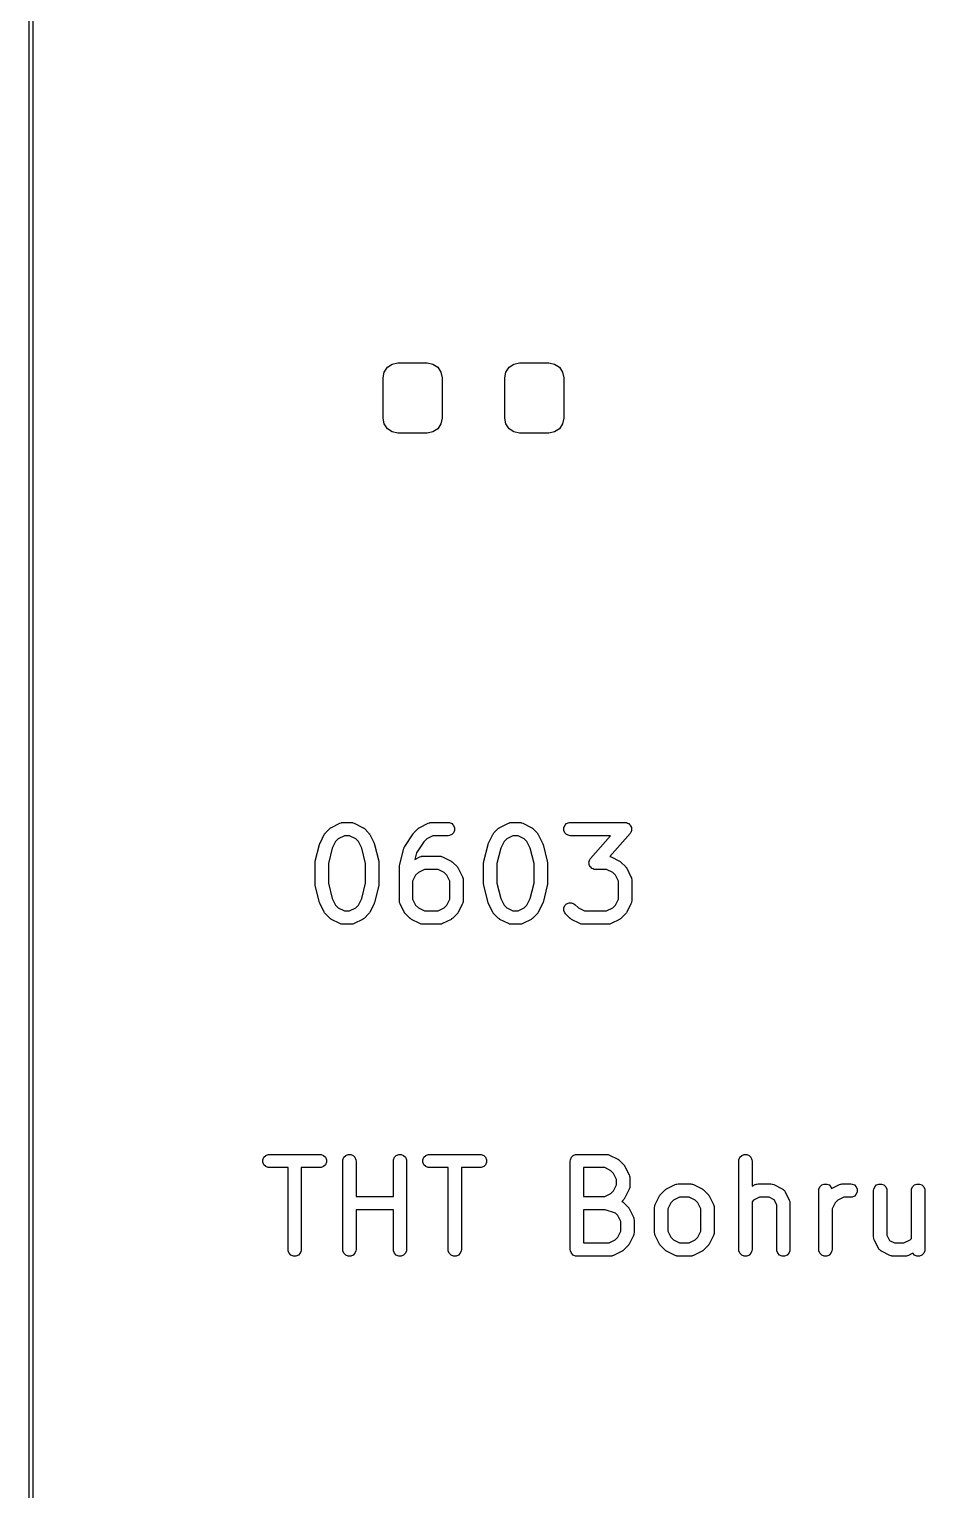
# Model space of a CAD drawing. Header units: millimetres. Extents: x 100 to 200, y -130 to -50.
# Drawn here: x 99.97 to 112.12, y -109.8 to -90 of the extents above; entities that cross this region are included whole.
import ezdxf

# ---------------------------------------------------------------- set-up
doc = ezdxf.new("R2010")
doc.units = ezdxf.units.MM
doc.layers.add('BLACK', color=250, linetype='CONTINUOUS')

msp = doc.modelspace()

# ---------------------------------------------------------------- linework, layer by layer
at = {"layer": 'BLACK', "linetype": 'CONTINUOUS'}
for p, q in [((99.975, -130), (99.975, -50)), ((100.025, -50.025), (100.025, -129.975)), ((104.775, -94.725), (104.790224, -94.648463)), ((104.790224, -94.648463), (104.833579, -94.583579)), ((104.833579, -94.583579), (104.898463, -94.540224)), ((104.898463, -94.540224), (104.975, -94.525)), ((104.975, -94.525), (105.375, -94.525)), ((105.375, -94.525), (105.451537, -94.540224)), ((105.451537, -94.540224), (105.516421, -94.583579)), ((105.516421, -94.583579), (105.559776, -94.648463)), ((105.559776, -94.648463), (105.575, -94.725)), ((106.425, -94.725), (106.440224, -94.648463)), ((106.440224, -94.648463), (106.483579, -94.583579)), ((106.483579, -94.583579), (106.548463, -94.540224)), ((106.548463, -94.540224), (106.625, -94.525)), ((106.625, -94.525), (107.025, -94.525)), ((107.025, -94.525), (107.101537, -94.540224)), ((107.101537, -94.540224), (107.166421, -94.583579)), ((107.166421, -94.583579), (107.209776, -94.648463)), ((107.209776, -94.648463), (107.225, -94.725)), ((104.775, -95.275), (104.775, -94.725)), ((105.575, -94.725), (105.575, -95.275)), ((106.425, -95.275), (106.425, -94.725)), ((107.225, -94.725), (107.225, -95.275)), ((104.790224, -95.351537), (104.775, -95.275)), ((104.833579, -95.416421), (104.790224, -95.351537)), ((104.898463, -95.459776), (104.833579, -95.416421)), ((105.516421, -95.416421), (105.451537, -95.459776)), ((105.559776, -95.351537), (105.516421, -95.416421)), ((105.575, -95.275), (105.559776, -95.351537)), ((106.440224, -95.351537), (106.425, -95.275)), ((106.483579, -95.416421), (106.440224, -95.351537)), ((106.548463, -95.459776), (106.483579, -95.416421)), ((107.166421, -95.416421), (107.101537, -95.459776)), ((107.209776, -95.351537), (107.166421, -95.416421)), ((107.225, -95.275), (107.209776, -95.351537)), ((104.975, -95.475), (104.898463, -95.459776)), ((105.375, -95.475), (104.975, -95.475)), ((105.451537, -95.459776), (105.375, -95.475)), ((106.625, -95.475), (106.548463, -95.459776)), ((107.025, -95.475), (106.625, -95.475)), ((107.101537, -95.459776), (107.025, -95.475)), ((104.074036, -100.822427), (104.188322, -100.765284)), ((104.188322, -100.765284), (104.204799, -100.758978)), ((104.204799, -100.758978), (104.208024, -100.758748)), ((104.208024, -100.758748), (104.211013, -100.757511)), ((104.211013, -100.757511), (104.228571, -100.755782)), ((104.228571, -100.755782), (104.342857, -100.755782)), ((104.342857, -100.755782), (104.360415, -100.757511)), ((104.360415, -100.757511), (104.363403, -100.758748)), ((104.363403, -100.758748), (104.366629, -100.758978)), ((104.366629, -100.758978), (104.383106, -100.765284)), ((104.383106, -100.765284), (104.497393, -100.822427)), ((105.274036, -100.822427), (105.388322, -100.765283)), ((105.388322, -100.765283), (105.4048, -100.758978)), ((105.4048, -100.758978), (105.408024, -100.758748)), ((105.408024, -100.758748), (105.411013, -100.757511)), ((105.411013, -100.757511), (105.428571, -100.755782)), ((105.428571, -100.755782), (105.657143, -100.755782)), ((105.657143, -100.755782), (105.674701, -100.757511)), ((105.674701, -100.757511), (105.707144, -100.77095)), ((105.707144, -100.77095), (105.731975, -100.795781)), ((105.731975, -100.795781), (105.745414, -100.828224)), ((106.35975, -100.822427), (106.474036, -100.765284)), ((106.474036, -100.765284), (106.490513, -100.758978)), ((106.490513, -100.758978), (106.493738, -100.758748)), ((106.493738, -100.758748), (106.496727, -100.757511)), ((106.496727, -100.757511), (106.514285, -100.755782)), ((106.514285, -100.755782), (106.628571, -100.755782)), ((106.628571, -100.755782), (106.646129, -100.757511)), ((106.646129, -100.757511), (106.649117, -100.758748)), ((106.649117, -100.758748), (106.652343, -100.758978)), ((106.652343, -100.758978), (106.66882, -100.765284)), ((106.66882, -100.765284), (106.783107, -100.822427)), ((107.226014, -100.828224), (107.239453, -100.795781)), ((107.239453, -100.795781), (107.264284, -100.77095)), ((107.264284, -100.77095), (107.296727, -100.757511)), ((107.296727, -100.757511), (107.314285, -100.755782)), ((107.314285, -100.755782), (108.057142, -100.755782)), ((108.057142, -100.755782), (108.066428, -100.756696)), ((108.066428, -100.756696), (108.06879, -100.756539)), ((108.06879, -100.756539), (108.070416, -100.757089)), ((108.070416, -100.757089), (108.0747, -100.757511)), ((108.0747, -100.757511), (108.088202, -100.763104)), ((108.088202, -100.763104), (108.102055, -100.767789)), ((108.102055, -100.767789), (108.104341, -100.769789)), ((108.104341, -100.769789), (108.107143, -100.77095)), ((108.107143, -100.77095), (108.117468, -100.781275)), ((108.117468, -100.781275), (108.128483, -100.790913)), ((108.128483, -100.790913), (108.12983, -100.793637)), ((108.12983, -100.793637), (108.131974, -100.795781)), ((108.131974, -100.795781), (108.137566, -100.809282)), ((103.919502, -101.034105), (103.976645, -100.919818)), ((103.976645, -100.919818), (103.981402, -100.912259)), ((103.981402, -100.912259), (103.982311, -100.910066)), ((103.982311, -100.910066), (103.984337, -100.907596)), ((103.984337, -100.907596), (103.986043, -100.904887)), ((103.986043, -100.904887), (103.98784, -100.903328)), ((103.98784, -100.903328), (103.993503, -100.896428)), ((103.993503, -100.896428), (104.050646, -100.839286)), ((104.050646, -100.839286), (104.057545, -100.833623)), ((104.057545, -100.833623), (104.059105, -100.831825)), ((104.059105, -100.831825), (104.061815, -100.830118)), ((104.061815, -100.830118), (104.064284, -100.828093)), ((104.064284, -100.828093), (104.066477, -100.827184)), ((104.066477, -100.827184), (104.074036, -100.822427)), ((104.167598, -100.976891), (104.131109, -101.01338)), ((104.249817, -100.935782), (104.167598, -100.976891)), ((104.321612, -100.935782), (104.249817, -100.935782)), ((104.40383, -100.976891), (104.321612, -100.935782)), ((104.440318, -101.013379), (104.40383, -100.976891)), ((104.497393, -100.822427), (104.504951, -100.827184)), ((104.504951, -100.827184), (104.507145, -100.828093)), ((104.507145, -100.828093), (104.509614, -100.830119)), ((104.509614, -100.830119), (104.512324, -100.831825)), ((104.512324, -100.831825), (104.513882, -100.833622)), ((104.513882, -100.833622), (104.520783, -100.839285)), ((104.520783, -100.839285), (104.577925, -100.896428)), ((104.577925, -100.896428), (104.583589, -100.90333)), ((104.583589, -100.90333), (104.585386, -100.904888)), ((104.585386, -100.904888), (104.58709, -100.907595)), ((104.58709, -100.907595), (104.589118, -100.910066)), ((104.589118, -100.910066), (104.590026, -100.91226)), ((104.590026, -100.91226), (104.594785, -100.919819)), ((104.594785, -100.919819), (104.651927, -101.034105)), ((105.067972, -101.081574), (105.182258, -100.910145)), ((105.182258, -100.910145), (105.182297, -100.910096)), ((105.182297, -100.910096), (105.18231, -100.910067)), ((105.18231, -100.910067), (105.18789, -100.903267)), ((105.18789, -100.903267), (105.193437, -100.896495)), ((105.193437, -100.896495), (105.193463, -100.896477)), ((105.193463, -100.896477), (105.193503, -100.896429)), ((105.193503, -100.896429), (105.250645, -100.839286)), ((105.250645, -100.839286), (105.257547, -100.833621)), ((105.257547, -100.833621), (105.259105, -100.831825)), ((105.259105, -100.831825), (105.261811, -100.830121)), ((105.261811, -100.830121), (105.264283, -100.828093)), ((105.264283, -100.828093), (105.266479, -100.827183)), ((105.266479, -100.827183), (105.274036, -100.822427)), ((105.367598, -100.97689), (105.327086, -101.017403)), ((105.449817, -100.935782), (105.367598, -100.97689)), ((105.657143, -100.935782), (105.449817, -100.935782)), ((105.674701, -100.934053), (105.657143, -100.935782)), ((105.707144, -100.920614), (105.674701, -100.934053)), ((105.731975, -100.895783), (105.707144, -100.920614)), ((105.745414, -100.86334), (105.731975, -100.895783)), ((105.745414, -100.828224), (105.745414, -100.86334)), ((106.205216, -101.034105), (106.262359, -100.919818)), ((106.262359, -100.919818), (106.267116, -100.912259)), ((106.267116, -100.912259), (106.268025, -100.910066)), ((106.268025, -100.910066), (106.270051, -100.907596)), ((106.270051, -100.907596), (106.271757, -100.904887)), ((106.271757, -100.904887), (106.273554, -100.903328)), ((106.273554, -100.903328), (106.279217, -100.896428)), ((106.279217, -100.896428), (106.33636, -100.839286)), ((106.33636, -100.839286), (106.343259, -100.833623)), ((106.343259, -100.833623), (106.344819, -100.831825)), ((106.344819, -100.831825), (106.347529, -100.830118)), ((106.347529, -100.830118), (106.349998, -100.828093)), ((106.349998, -100.828093), (106.352191, -100.827184)), ((106.352191, -100.827184), (106.35975, -100.822427)), ((106.453312, -100.976891), (106.416823, -101.01338)), ((106.535531, -100.935782), (106.453312, -100.976891)), ((106.607326, -100.935782), (106.535531, -100.935782)), ((106.689544, -100.976891), (106.607326, -100.935782)), ((106.726032, -101.013379), (106.689544, -100.976891)), ((106.783107, -100.822427), (106.790665, -100.827184)), ((106.790665, -100.827184), (106.792859, -100.828093)), ((106.792859, -100.828093), (106.795328, -100.830119)), ((106.795328, -100.830119), (106.798038, -100.831825)), ((106.798038, -100.831825), (106.799596, -100.833622)), ((106.799596, -100.833622), (106.806497, -100.839285)), ((106.806497, -100.839285), (106.863639, -100.896428)), ((106.863639, -100.896428), (106.869303, -100.90333)), ((106.869303, -100.90333), (106.8711, -100.904888)), ((106.8711, -100.904888), (106.872804, -100.907595)), ((106.872804, -100.907595), (106.874832, -100.910066)), ((106.874832, -100.910066), (106.87574, -100.91226)), ((106.87574, -100.91226), (106.880499, -100.919819)), ((106.880499, -100.919819), (106.937641, -101.034105)), ((107.226014, -100.86334), (107.226014, -100.828224)), ((107.239453, -100.895783), (107.226014, -100.86334)), ((107.264284, -100.920614), (107.239453, -100.895783)), ((107.296727, -100.934053), (107.264284, -100.920614)), ((107.314285, -100.935782), (107.296727, -100.934053)), ((107.858803, -100.935782), (107.314285, -100.935782)), ((107.58941, -101.24366), (107.858803, -100.935782)), ((108.124874, -100.905047), (107.852598, -101.216218)), ((108.130301, -100.897455), (108.124874, -100.905047)), ((108.131974, -100.895783), (108.130301, -100.897455)), ((108.13263, -100.894197), (108.131974, -100.895783)), ((108.135135, -100.890695), (108.13263, -100.894197)), ((108.139819, -100.876842), (108.135135, -100.890695)), ((108.137566, -100.809282), (108.144049, -100.822391)), ((108.145413, -100.86334), (108.139819, -100.876842)), ((108.144049, -100.822391), (108.14425, -100.825418)), ((108.14425, -100.825418), (108.145413, -100.828224)), ((108.145413, -100.828224), (108.145413, -100.84285)), ((108.145413, -100.84285), (108.146385, -100.85743)), ((108.146385, -100.85743), (108.145413, -100.860304)), ((108.145413, -100.860304), (108.145413, -100.86334)), ((103.855544, -101.281097), (103.912687, -101.052525)), ((103.912687, -101.052525), (103.91315, -101.051229)), ((103.91315, -101.051229), (103.913196, -101.050582)), ((103.913196, -101.050582), (103.915983, -101.043297)), ((103.915983, -101.043297), (103.918623, -101.035911)), ((103.918623, -101.035911), (103.919011, -101.035386)), ((103.919011, -101.035386), (103.919502, -101.034105)), ((104.084917, -101.105764), (104.032857, -101.314005)), ((104.131109, -101.01338), (104.084917, -101.105764)), ((104.48651, -101.105765), (104.440318, -101.013379)), ((104.538571, -101.314006), (104.48651, -101.105765)), ((104.651927, -101.034105), (104.652418, -101.035389)), ((104.652418, -101.035389), (104.652805, -101.035911)), ((104.652805, -101.035911), (104.655438, -101.043282)), ((104.655438, -101.043282), (104.658232, -101.050583)), ((104.658232, -101.050583), (104.658277, -101.051229)), ((104.658277, -101.051229), (104.658741, -101.052526)), ((104.658741, -101.052526), (104.715884, -101.281097)), ((104.998401, -101.33824), (105.055544, -101.109668)), ((105.055544, -101.109668), (105.059241, -101.09932)), ((105.059241, -101.09932), (105.059672, -101.097142)), ((105.059672, -101.097142), (105.060725, -101.095166)), ((105.060725, -101.095166), (105.06148, -101.093054)), ((105.06148, -101.093054), (105.062804, -101.091266)), ((105.062804, -101.091266), (105.067972, -101.081574)), ((105.226388, -101.168449), (105.204159, -101.257365)), ((105.327086, -101.017403), (105.226388, -101.168449)), ((106.141258, -101.281097), (106.198401, -101.052525)), ((106.198401, -101.052525), (106.198864, -101.051229)), ((106.198864, -101.051229), (106.19891, -101.050582)), ((106.19891, -101.050582), (106.201697, -101.043297)), ((106.201697, -101.043297), (106.204337, -101.035911)), ((106.204337, -101.035911), (106.204725, -101.035386)), ((106.204725, -101.035386), (106.205216, -101.034105)), ((106.370631, -101.105764), (106.318571, -101.314005)), ((106.416823, -101.01338), (106.370631, -101.105764)), ((106.772224, -101.105765), (106.726032, -101.013379)), ((106.824285, -101.314006), (106.772224, -101.105765)), ((106.937641, -101.034105), (106.938132, -101.035389)), ((106.938132, -101.035389), (106.938519, -101.035911)), ((106.938519, -101.035911), (106.941152, -101.043282)), ((106.941152, -101.043282), (106.943946, -101.050583)), ((106.943946, -101.050583), (106.943991, -101.051229)), ((106.943991, -101.051229), (106.944455, -101.052526)), ((106.944455, -101.052526), (107.001598, -101.281097)), ((103.852857, -101.302925), (103.853158, -101.299863)), ((103.852857, -101.58864), (103.852857, -101.302925)), ((103.852963, -101.29855), (103.853935, -101.291975)), ((103.853158, -101.299863), (103.852963, -101.29855)), ((103.853935, -101.291975), (103.854586, -101.285367)), ((103.854586, -101.285367), (103.855093, -101.284141)), ((103.855093, -101.284141), (103.855544, -101.281097)), ((104.032857, -101.314005), (104.032857, -101.577559)), ((104.538571, -101.577559), (104.538571, -101.314006)), ((104.715884, -101.281097), (104.716334, -101.284141)), ((104.716334, -101.284141), (104.716842, -101.285367)), ((104.716842, -101.285367), (104.717492, -101.291975)), ((104.717492, -101.291975), (104.718465, -101.29855)), ((104.718465, -101.29855), (104.718269, -101.299863)), ((104.718269, -101.299863), (104.718571, -101.302925)), ((104.718571, -101.302925), (104.718571, -101.58864)), ((104.995714, -101.360068), (104.996015, -101.357006)), ((104.995714, -101.817211), (104.995714, -101.360068)), ((104.99582, -101.355693), (104.996792, -101.349118)), ((104.996015, -101.357006), (104.99582, -101.355693)), ((104.996792, -101.349118), (104.997443, -101.34251)), ((104.997443, -101.34251), (104.99795, -101.341284)), ((104.99795, -101.341284), (104.998401, -101.33824)), ((105.204159, -101.257365), (105.274036, -101.222427)), ((105.335531, -101.392925), (105.253312, -101.434034)), ((105.274036, -101.222427), (105.290513, -101.216121)), ((105.290513, -101.216121), (105.293738, -101.215891)), ((105.293738, -101.215891), (105.296727, -101.214654)), ((105.296727, -101.214654), (105.314285, -101.212925)), ((105.314285, -101.212925), (105.542857, -101.212925)), ((105.521612, -101.392925), (105.335531, -101.392925)), ((105.603831, -101.434035), (105.521612, -101.392925)), ((105.542857, -101.212925), (105.560415, -101.214654)), ((105.560415, -101.214654), (105.563403, -101.215891)), ((105.563403, -101.215891), (105.566629, -101.216121)), ((105.566629, -101.216121), (105.583106, -101.222427)), ((105.583106, -101.222427), (105.697393, -101.27957)), ((105.697393, -101.27957), (105.704951, -101.284327)), ((105.704951, -101.284327), (105.707145, -101.285236)), ((105.707145, -101.285236), (105.709613, -101.287261)), ((105.709613, -101.287261), (105.712324, -101.288968)), ((105.712324, -101.288968), (105.713883, -101.290766)), ((105.713883, -101.290766), (105.720783, -101.296429)), ((105.720783, -101.296429), (105.777925, -101.353572)), ((105.777925, -101.353572), (105.783589, -101.360473)), ((105.783589, -101.360473), (105.785385, -101.362031)), ((105.785385, -101.362031), (105.787087, -101.364736)), ((105.787087, -101.364736), (105.789118, -101.36721)), ((105.789118, -101.36721), (105.790028, -101.369408)), ((105.790028, -101.369408), (105.794783, -101.376962)), ((105.794783, -101.376962), (105.851927, -101.491248)), ((106.138571, -101.302925), (106.138872, -101.299863)), ((106.138571, -101.58864), (106.138571, -101.302925)), ((106.138677, -101.29855), (106.139649, -101.291975)), ((106.138872, -101.299863), (106.138677, -101.29855)), ((106.139649, -101.291975), (106.1403, -101.285367)), ((106.1403, -101.285367), (106.140807, -101.284141)), ((106.140807, -101.284141), (106.141258, -101.281097)), ((106.318571, -101.314005), (106.318571, -101.577559)), ((106.824285, -101.577559), (106.824285, -101.314006)), ((107.001598, -101.281097), (107.002048, -101.284141)), ((107.002048, -101.284141), (107.002556, -101.285367)), ((107.002556, -101.285367), (107.003206, -101.291975)), ((107.003206, -101.291975), (107.004179, -101.29855)), ((107.004179, -101.29855), (107.003983, -101.299863)), ((107.003983, -101.299863), (107.004285, -101.302925)), ((107.004285, -101.302925), (107.004285, -101.58864)), ((107.567899, -101.291277), (107.568871, -101.288402)), ((107.568871, -101.305856), (107.567899, -101.291277)), ((107.568871, -101.285367), (107.574464, -101.271864)), ((107.568871, -101.288402), (107.568871, -101.285367)), ((107.568871, -101.320483), (107.568871, -101.305856)), ((107.570033, -101.323288), (107.568871, -101.320483)), ((107.570235, -101.326316), (107.570033, -101.323288)), ((107.576717, -101.339424), (107.570235, -101.326316)), ((107.574464, -101.271864), (107.579149, -101.258012)), ((107.58231, -101.352926), (107.576717, -101.339424)), ((107.579149, -101.258012), (107.581653, -101.254509)), ((107.581653, -101.254509), (107.58231, -101.252924)), ((107.58231, -101.252924), (107.583982, -101.251251)), ((107.584453, -101.355069), (107.58231, -101.352926)), ((107.583982, -101.251251), (107.58941, -101.24366)), ((107.585801, -101.357794), (107.584453, -101.355069)), ((107.596815, -101.367431), (107.585801, -101.357794)), ((107.607141, -101.377757), (107.596815, -101.367431)), ((107.609942, -101.378917), (107.607141, -101.377757)), ((107.612229, -101.380918), (107.609942, -101.378917)), ((107.626081, -101.385602), (107.612229, -101.380918)), ((107.639584, -101.391196), (107.626081, -101.385602)), ((107.643867, -101.391617), (107.639584, -101.391196)), ((107.645494, -101.392168), (107.643867, -101.391617)), ((107.647855, -101.39201), (107.645494, -101.392168)), ((107.657142, -101.392925), (107.647855, -101.39201)), ((107.807326, -101.392925), (107.657142, -101.392925)), ((107.889545, -101.434035), (107.807326, -101.392925)), ((107.852598, -101.216218), (107.86882, -101.222427)), ((107.86882, -101.222427), (107.983107, -101.27957)), ((107.983107, -101.27957), (107.990665, -101.284327)), ((107.990665, -101.284327), (107.992859, -101.285236)), ((107.992859, -101.285236), (107.995327, -101.287261)), ((107.995327, -101.287261), (107.998038, -101.288968)), ((107.998038, -101.288968), (107.999597, -101.290766)), ((107.999597, -101.290766), (108.006497, -101.296429)), ((108.006497, -101.296429), (108.063639, -101.353572)), ((108.063639, -101.353572), (108.069303, -101.360473)), ((108.069303, -101.360473), (108.071099, -101.362031)), ((108.071099, -101.362031), (108.072801, -101.364736)), ((108.072801, -101.364736), (108.074832, -101.36721)), ((108.074832, -101.36721), (108.075742, -101.369408)), ((108.075742, -101.369408), (108.080497, -101.376962)), ((108.080497, -101.376962), (108.137641, -101.491248)), ((103.853158, -101.591701), (103.852857, -101.58864)), ((103.852963, -101.593015), (103.853158, -101.591701)), ((104.032857, -101.577559), (104.084917, -101.7858)), ((104.48651, -101.785799), (104.538571, -101.577559)), ((104.718571, -101.58864), (104.718269, -101.591701)), ((104.718269, -101.591701), (104.718465, -101.593015)), ((105.216823, -101.470523), (105.175714, -101.552742)), ((105.175714, -101.552742), (105.175714, -101.795965)), ((105.253312, -101.434034), (105.216823, -101.470523)), ((105.640318, -101.470523), (105.603831, -101.434035)), ((105.681428, -101.552742), (105.640318, -101.470523)), ((105.681428, -101.795965), (105.681428, -101.552742)), ((105.851927, -101.491248), (105.858232, -101.507726)), ((105.858232, -101.507726), (105.858461, -101.51095)), ((105.858461, -101.51095), (105.859699, -101.513939)), ((105.859699, -101.513939), (105.861428, -101.531497)), ((105.861428, -101.531497), (105.861428, -101.817211)), ((106.138872, -101.591701), (106.138571, -101.58864)), ((106.138677, -101.593015), (106.138872, -101.591701)), ((106.318571, -101.577559), (106.370631, -101.7858)), ((106.772224, -101.785799), (106.824285, -101.577559)), ((107.004285, -101.58864), (107.003983, -101.591701)), ((107.003983, -101.591701), (107.004179, -101.593015)), ((107.926032, -101.470523), (107.889545, -101.434035)), ((107.967142, -101.552742), (107.926032, -101.470523)), ((107.967142, -101.795965), (107.967142, -101.552742)), ((108.137641, -101.491248), (108.143946, -101.507726)), ((108.143946, -101.507726), (108.144175, -101.51095)), ((108.144175, -101.51095), (108.145413, -101.513939)), ((108.145413, -101.513939), (108.147142, -101.531497)), ((108.147142, -101.531497), (108.147142, -101.817211)), ((103.853935, -101.599589), (103.852963, -101.593015)), ((103.854586, -101.606198), (103.853935, -101.599589)), ((103.855093, -101.607423), (103.854586, -101.606198)), ((103.855544, -101.610468), (103.855093, -101.607423)), ((103.912687, -101.83904), (103.855544, -101.610468)), ((104.084917, -101.7858), (104.131109, -101.878184)), ((104.440318, -101.878185), (104.48651, -101.785799)), ((104.715884, -101.610468), (104.658741, -101.839039)), ((104.716334, -101.607423), (104.715884, -101.610468)), ((104.716842, -101.606198), (104.716334, -101.607423)), ((104.717492, -101.599589), (104.716842, -101.606198)), ((104.718465, -101.593015), (104.717492, -101.599589)), ((106.139649, -101.599589), (106.138677, -101.593015)), ((106.1403, -101.606198), (106.139649, -101.599589)), ((106.140807, -101.607423), (106.1403, -101.606198)), ((106.141258, -101.610468), (106.140807, -101.607423)), ((106.198401, -101.83904), (106.141258, -101.610468)), ((106.370631, -101.7858), (106.416823, -101.878184)), ((106.726032, -101.878185), (106.772224, -101.785799)), ((107.001598, -101.610468), (106.944455, -101.839039)), ((107.002048, -101.607423), (107.001598, -101.610468)), ((107.002556, -101.606198), (107.002048, -101.607423)), ((107.003206, -101.599589), (107.002556, -101.606198)), ((107.004179, -101.593015), (107.003206, -101.599589)), ((103.91315, -101.840335), (103.912687, -101.83904)), ((103.913196, -101.840983), (103.91315, -101.840335)), ((103.915983, -101.848267), (103.913196, -101.840983)), ((103.918623, -101.855654), (103.915983, -101.848267)), ((103.919011, -101.856178), (103.918623, -101.855654)), ((103.919502, -101.85746), (103.919011, -101.856178)), ((103.976645, -101.971747), (103.919502, -101.85746)), ((103.981402, -101.979305), (103.976645, -101.971747)), ((103.982311, -101.981499), (103.981402, -101.979305)), ((103.984337, -101.983968), (103.982311, -101.981499)), ((103.986043, -101.986678), (103.984337, -101.983968)), ((103.98784, -101.988236), (103.986043, -101.986678)), ((103.993503, -101.995137), (103.98784, -101.988236)), ((104.131109, -101.878184), (104.167597, -101.914672)), ((104.167597, -101.914672), (104.249818, -101.955782)), ((104.249818, -101.955782), (104.32161, -101.955782)), ((104.32161, -101.955782), (104.40383, -101.914672)), ((104.40383, -101.914672), (104.440318, -101.878185)), ((104.583589, -101.988234), (104.577925, -101.995137)), ((104.585386, -101.986677), (104.583589, -101.988234)), ((104.58709, -101.983969), (104.585386, -101.986677)), ((104.589118, -101.981499), (104.58709, -101.983969)), ((104.590026, -101.979304), (104.589118, -101.981499)), ((104.594785, -101.971746), (104.590026, -101.979304)), ((104.651927, -101.85746), (104.594785, -101.971746)), ((104.652418, -101.856175), (104.651927, -101.85746)), ((104.652805, -101.855654), (104.652418, -101.856175)), ((104.655438, -101.848282), (104.652805, -101.855654)), ((104.658232, -101.840982), (104.655438, -101.848282)), ((104.658277, -101.840335), (104.658232, -101.840982)), ((104.658741, -101.839039), (104.658277, -101.840335)), ((104.997443, -101.834769), (104.995714, -101.817211)), ((104.99868, -101.837757), (104.997443, -101.834769)), ((104.99891, -101.840983), (104.99868, -101.837757)), ((105.005216, -101.85746), (104.99891, -101.840983)), ((105.062359, -101.971747), (105.005216, -101.85746)), ((105.067116, -101.979305), (105.062359, -101.971747)), ((105.068025, -101.981499), (105.067116, -101.979305)), ((105.070051, -101.983968), (105.068025, -101.981499)), ((105.071757, -101.986678), (105.070051, -101.983968)), ((105.073554, -101.988236), (105.071757, -101.986678)), ((105.079217, -101.995137), (105.073554, -101.988236)), ((105.175714, -101.795965), (105.216823, -101.878184)), ((105.216823, -101.878184), (105.253311, -101.914672)), ((105.253311, -101.914672), (105.335532, -101.955782)), ((105.335532, -101.955782), (105.52161, -101.955782)), ((105.52161, -101.955782), (105.603831, -101.914671)), ((105.603831, -101.914671), (105.640318, -101.878184)), ((105.640318, -101.878184), (105.681428, -101.795965)), ((105.783589, -101.988234), (105.777925, -101.995136)), ((105.785385, -101.986677), (105.783589, -101.988234)), ((105.787087, -101.983971), (105.785385, -101.986677)), ((105.789118, -101.981498), (105.787087, -101.983971)), ((105.790028, -101.979299), (105.789118, -101.981498)), ((105.794783, -101.971746), (105.790028, -101.979299)), ((105.851927, -101.85746), (105.794783, -101.971746)), ((105.858232, -101.840982), (105.851927, -101.85746)), ((105.858461, -101.837757), (105.858232, -101.840982)), ((105.859699, -101.834769), (105.858461, -101.837757)), ((105.861428, -101.817211), (105.859699, -101.834769)), ((106.198864, -101.840335), (106.198401, -101.83904)), ((106.19891, -101.840983), (106.198864, -101.840335)), ((106.201697, -101.848267), (106.19891, -101.840983)), ((106.204337, -101.855654), (106.201697, -101.848267)), ((106.204725, -101.856178), (106.204337, -101.855654)), ((106.205216, -101.85746), (106.204725, -101.856178)), ((106.262359, -101.971747), (106.205216, -101.85746)), ((106.267116, -101.979305), (106.262359, -101.971747)), ((106.268025, -101.981499), (106.267116, -101.979305)), ((106.270051, -101.983968), (106.268025, -101.981499)), ((106.271757, -101.986678), (106.270051, -101.983968)), ((106.273554, -101.988236), (106.271757, -101.986678)), ((106.279217, -101.995137), (106.273554, -101.988236)), ((106.416823, -101.878184), (106.453311, -101.914672)), ((106.453311, -101.914672), (106.535532, -101.955782)), ((106.535532, -101.955782), (106.607324, -101.955782)), ((106.607324, -101.955782), (106.689544, -101.914672)), ((106.689544, -101.914672), (106.726032, -101.878185)), ((106.869303, -101.988234), (106.863639, -101.995137)), ((106.8711, -101.986677), (106.869303, -101.988234)), ((106.872804, -101.983969), (106.8711, -101.986677)), ((106.874832, -101.981499), (106.872804, -101.983969)), ((106.87574, -101.979304), (106.874832, -101.981499)), ((106.880499, -101.971746), (106.87574, -101.979304)), ((106.937641, -101.85746), (106.880499, -101.971746)), ((106.938132, -101.856175), (106.937641, -101.85746)), ((106.938519, -101.855654), (106.938132, -101.856175)), ((106.941152, -101.848282), (106.938519, -101.855654)), ((106.943946, -101.840982), (106.941152, -101.848282)), ((106.943991, -101.840335), (106.943946, -101.840982)), ((106.944455, -101.839039), (106.943991, -101.840335)), ((107.226015, -101.913939), (107.239453, -101.881495)), ((107.226015, -101.949055), (107.226015, -101.913939)), ((107.239453, -101.981499), (107.226015, -101.949055)), ((107.239453, -101.881495), (107.264283, -101.856665)), ((107.250645, -101.995137), (107.239453, -101.981499)), ((107.264283, -101.856665), (107.296727, -101.843227)), ((107.296727, -101.843227), (107.331843, -101.843227)), ((107.331843, -101.843227), (107.364287, -101.856665)), ((107.364287, -101.856665), (107.377925, -101.867857)), ((107.377925, -101.867857), (107.424739, -101.914672)), ((107.424739, -101.914672), (107.50696, -101.955782)), ((107.50696, -101.955782), (107.807324, -101.955782)), ((107.807324, -101.955782), (107.889545, -101.914671)), ((107.889545, -101.914671), (107.926032, -101.878184)), ((107.926032, -101.878184), (107.967142, -101.795965)), ((108.069303, -101.988234), (108.063639, -101.995136)), ((108.071099, -101.986677), (108.069303, -101.988234)), ((108.072801, -101.983971), (108.071099, -101.986677)), ((108.074832, -101.981498), (108.072801, -101.983971)), ((108.075742, -101.979299), (108.074832, -101.981498)), ((108.080497, -101.971746), (108.075742, -101.979299)), ((108.137641, -101.85746), (108.080497, -101.971746)), ((108.143946, -101.840982), (108.137641, -101.85746)), ((108.144175, -101.837757), (108.143946, -101.840982)), ((108.145413, -101.834769), (108.144175, -101.837757)), ((108.147142, -101.817211), (108.145413, -101.834769)), ((104.050646, -102.052279), (103.993503, -101.995137)), ((104.057548, -102.057943), (104.050646, -102.052279)), ((104.059106, -102.05974), (104.057548, -102.057943)), ((104.061813, -102.061444), (104.059106, -102.05974)), ((104.064284, -102.063472), (104.061813, -102.061444)), ((104.066478, -102.06438), (104.064284, -102.063472)), ((104.074037, -102.069139), (104.066478, -102.06438)), ((104.188322, -102.12628), (104.074037, -102.069139)), ((104.204799, -102.132586), (104.188322, -102.12628)), ((104.208024, -102.132815), (104.204799, -102.132586)), ((104.211013, -102.134053), (104.208024, -102.132815)), ((104.228571, -102.135782), (104.211013, -102.134053)), ((104.342857, -102.135782), (104.228571, -102.135782)), ((104.360415, -102.134053), (104.342857, -102.135782)), ((104.363403, -102.132815), (104.360415, -102.134053)), ((104.366628, -102.132586), (104.363403, -102.132815)), ((104.383106, -102.126281), (104.366628, -102.132586)), ((104.497391, -102.069139), (104.383106, -102.126281)), ((104.504949, -102.064381), (104.497391, -102.069139)), ((104.507145, -102.063472), (104.504949, -102.064381)), ((104.509617, -102.061443), (104.507145, -102.063472)), ((104.512323, -102.05974), (104.509617, -102.061443)), ((104.513879, -102.057945), (104.512323, -102.05974)), ((104.520783, -102.05228), (104.513879, -102.057945)), ((104.577925, -101.995137), (104.520783, -102.05228)), ((105.13636, -102.052279), (105.079217, -101.995137)), ((105.143262, -102.057943), (105.13636, -102.052279)), ((105.14482, -102.05974), (105.143262, -102.057943)), ((105.147527, -102.061444), (105.14482, -102.05974)), ((105.149998, -102.063472), (105.147527, -102.061444)), ((105.152192, -102.06438), (105.149998, -102.063472)), ((105.159751, -102.069139), (105.152192, -102.06438)), ((105.274036, -102.12628), (105.159751, -102.069139)), ((105.290513, -102.132586), (105.274036, -102.12628)), ((105.293738, -102.132815), (105.290513, -102.132586)), ((105.296727, -102.134053), (105.293738, -102.132815)), ((105.314285, -102.135782), (105.296727, -102.134053)), ((105.542857, -102.135782), (105.314285, -102.135782)), ((105.560415, -102.134053), (105.542857, -102.135782)), ((105.563403, -102.132815), (105.560415, -102.134053)), ((105.566628, -102.132586), (105.563403, -102.132815)), ((105.583106, -102.126281), (105.566628, -102.132586)), ((105.697391, -102.069139), (105.583106, -102.126281)), ((105.704948, -102.064381), (105.697391, -102.069139)), ((105.707145, -102.063472), (105.704948, -102.064381)), ((105.709616, -102.061443), (105.707145, -102.063472)), ((105.712323, -102.05974), (105.709616, -102.061443)), ((105.71388, -102.057943), (105.712323, -102.05974)), ((105.720783, -102.052279), (105.71388, -102.057943)), ((105.777925, -101.995136), (105.720783, -102.052279)), ((106.33636, -102.052279), (106.279217, -101.995137)), ((106.343262, -102.057943), (106.33636, -102.052279)), ((106.34482, -102.05974), (106.343262, -102.057943)), ((106.347527, -102.061444), (106.34482, -102.05974)), ((106.349998, -102.063472), (106.347527, -102.061444)), ((106.352192, -102.06438), (106.349998, -102.063472)), ((106.359751, -102.069139), (106.352192, -102.06438)), ((106.474036, -102.12628), (106.359751, -102.069139)), ((106.490513, -102.132586), (106.474036, -102.12628)), ((106.493738, -102.132815), (106.490513, -102.132586)), ((106.496727, -102.134053), (106.493738, -102.132815)), ((106.514285, -102.135782), (106.496727, -102.134053)), ((106.628571, -102.135782), (106.514285, -102.135782)), ((106.646129, -102.134053), (106.628571, -102.135782)), ((106.649117, -102.132815), (106.646129, -102.134053)), ((106.652342, -102.132586), (106.649117, -102.132815)), ((106.66882, -102.126281), (106.652342, -102.132586)), ((106.783105, -102.069139), (106.66882, -102.126281)), ((106.790663, -102.064381), (106.783105, -102.069139)), ((106.792859, -102.063472), (106.790663, -102.064381)), ((106.795331, -102.061443), (106.792859, -102.063472)), ((106.798037, -102.05974), (106.795331, -102.061443)), ((106.799593, -102.057945), (106.798037, -102.05974)), ((106.806497, -102.05228), (106.799593, -102.057945)), ((106.863639, -101.995137), (106.806497, -102.05228)), ((107.307788, -102.052279), (107.250645, -101.995137)), ((107.31469, -102.057943), (107.307788, -102.052279)), ((107.316248, -102.05974), (107.31469, -102.057943)), ((107.318955, -102.061444), (107.316248, -102.05974)), ((107.321426, -102.063472), (107.318955, -102.061444)), ((107.32362, -102.06438), (107.321426, -102.063472)), ((107.331179, -102.069139), (107.32362, -102.06438)), ((107.445465, -102.126281), (107.331179, -102.069139)), ((107.461943, -102.132586), (107.445465, -102.126281)), ((107.465167, -102.132815), (107.461943, -102.132586)), ((107.468156, -102.134053), (107.465167, -102.132815)), ((107.485714, -102.135782), (107.468156, -102.134053)), ((107.828571, -102.135782), (107.485714, -102.135782)), ((107.846129, -102.134053), (107.828571, -102.135782)), ((107.849117, -102.132815), (107.846129, -102.134053)), ((107.852342, -102.132586), (107.849117, -102.132815)), ((107.86882, -102.126281), (107.852342, -102.132586)), ((107.983105, -102.069139), (107.86882, -102.126281)), ((107.990662, -102.064381), (107.983105, -102.069139)), ((107.992859, -102.063472), (107.990662, -102.064381)), ((107.99533, -102.061443), (107.992859, -102.063472)), ((107.998037, -102.05974), (107.99533, -102.061443)), ((107.999594, -102.057943), (107.998037, -102.05974)), ((108.006497, -102.052279), (107.999594, -102.057943)), ((108.063639, -101.995136), (108.006497, -102.052279)), ((103.144435, -105.328224), (103.157874, -105.295781)), ((103.144435, -105.36334), (103.144435, -105.328224)), ((103.157874, -105.295781), (103.182705, -105.27095)), ((103.182705, -105.27095), (103.215148, -105.257511)), ((103.215148, -105.257511), (103.232706, -105.255782)), ((103.232706, -105.255782), (103.918421, -105.255782)), ((103.918421, -105.255782), (103.935979, -105.257511)), ((103.935979, -105.257511), (103.968422, -105.27095)), ((103.968422, -105.27095), (103.993253, -105.295781)), ((103.993253, -105.295781), (104.006692, -105.328224)), ((104.006692, -105.328224), (104.006692, -105.36334)), ((104.228421, -105.345782), (104.23015, -105.328224)), ((104.228421, -106.545782), (104.228421, -105.345782)), ((104.23015, -105.328224), (104.243589, -105.295781)), ((104.243589, -105.295781), (104.26842, -105.27095)), ((104.26842, -105.27095), (104.300863, -105.257511)), ((104.300863, -105.257511), (104.335979, -105.257511)), ((104.335979, -105.257511), (104.368422, -105.27095)), ((104.368422, -105.27095), (104.393253, -105.295781)), ((104.393253, -105.295781), (104.406692, -105.328224)), ((104.406692, -105.328224), (104.408421, -105.345782)), ((104.408421, -105.345782), (104.408421, -105.827211)), ((104.914135, -105.345782), (104.915864, -105.328224)), ((104.914135, -105.827211), (104.914135, -105.345782)), ((104.915864, -105.328224), (104.929303, -105.295781)), ((104.929303, -105.295781), (104.954134, -105.27095)), ((104.954134, -105.27095), (104.986577, -105.257511)), ((104.986577, -105.257511), (105.021693, -105.257511)), ((105.021693, -105.257511), (105.054136, -105.27095)), ((105.054136, -105.27095), (105.078967, -105.295781)), ((105.078967, -105.295781), (105.092406, -105.328224)), ((105.092406, -105.328224), (105.094135, -105.345782)), ((105.094135, -105.345782), (105.094135, -106.545782)), ((105.315864, -105.328224), (105.329303, -105.295781)), ((105.315864, -105.36334), (105.315864, -105.328224)), ((105.329303, -105.295781), (105.354134, -105.27095)), ((105.354134, -105.27095), (105.386577, -105.257511)), ((105.386577, -105.257511), (105.404135, -105.255782)), ((105.404135, -105.255782), (106.08985, -105.255782)), ((106.08985, -105.255782), (106.107408, -105.257511)), ((106.107408, -105.257511), (106.139851, -105.27095)), ((106.139851, -105.27095), (106.164682, -105.295781)), ((106.164682, -105.295781), (106.178121, -105.328224)), ((106.178121, -105.328224), (106.178121, -105.36334)), ((107.314136, -105.345782), (107.315865, -105.328224)), ((107.314136, -106.545782), (107.314136, -105.345782)), ((107.315865, -105.328224), (107.329304, -105.295781)), ((107.329304, -105.295781), (107.354135, -105.27095)), ((107.354135, -105.27095), (107.386578, -105.257511)), ((107.386578, -105.257511), (107.404136, -105.255782)), ((107.404136, -105.255782), (107.804136, -105.255782)), ((107.804136, -105.255782), (107.821694, -105.257511)), ((107.821694, -105.257511), (107.824682, -105.258748)), ((107.824682, -105.258748), (107.827908, -105.258978)), ((107.827908, -105.258978), (107.844385, -105.265284)), ((107.844385, -105.265284), (107.958672, -105.322427)), ((107.958672, -105.322427), (107.96623, -105.327184)), ((107.96623, -105.327184), (107.968424, -105.328093)), ((107.968424, -105.328093), (107.970892, -105.330118)), ((107.970892, -105.330118), (107.973603, -105.331825)), ((107.973603, -105.331825), (107.975162, -105.333623)), ((107.975162, -105.333623), (107.982062, -105.339286)), ((107.982062, -105.339286), (108.039204, -105.396429)), ((109.59985, -105.345782), (109.601579, -105.328224)), ((109.59985, -106.545782), (109.59985, -105.345782)), ((109.601579, -105.328224), (109.615018, -105.295781)), ((109.615018, -105.295781), (109.639849, -105.27095)), ((109.639849, -105.27095), (109.672292, -105.257511)), ((109.672292, -105.257511), (109.707408, -105.257511)), ((109.707408, -105.257511), (109.739851, -105.27095)), ((109.739851, -105.27095), (109.764682, -105.295781)), ((109.764682, -105.295781), (109.778121, -105.328224)), ((109.778121, -105.328224), (109.77985, -105.345782)), ((109.77985, -105.345782), (109.77985, -105.685873)), ((103.157874, -105.395783), (103.144435, -105.36334)), ((103.182705, -105.420614), (103.157874, -105.395783)), ((103.215148, -105.434053), (103.182705, -105.420614)), ((103.232706, -105.435782), (103.215148, -105.434053)), ((103.485563, -105.435782), (103.232706, -105.435782)), ((103.485563, -106.545782), (103.485563, -105.435782)), ((103.918421, -105.435782), (103.665563, -105.435782)), ((103.665563, -105.435782), (103.665563, -106.545782)), ((103.935979, -105.434053), (103.918421, -105.435782)), ((103.968422, -105.420614), (103.935979, -105.434053)), ((103.993253, -105.395783), (103.968422, -105.420614)), ((104.006692, -105.36334), (103.993253, -105.395783)), ((105.329303, -105.395783), (105.315864, -105.36334)), ((105.354134, -105.420614), (105.329303, -105.395783)), ((105.386577, -105.434053), (105.354134, -105.420614)), ((105.404135, -105.435782), (105.386577, -105.434053)), ((105.656992, -105.435782), (105.404135, -105.435782)), ((105.656992, -106.545782), (105.656992, -105.435782)), ((106.08985, -105.435782), (105.836992, -105.435782)), ((105.836992, -105.435782), (105.836992, -106.545782)), ((106.107408, -105.434053), (106.08985, -105.435782)), ((106.139851, -105.420614), (106.107408, -105.434053)), ((106.164682, -105.395783), (106.139851, -105.420614)), ((106.178121, -105.36334), (106.164682, -105.395783)), ((107.782891, -105.435782), (107.494136, -105.435782)), ((107.494136, -105.435782), (107.494136, -105.827211)), ((107.86511, -105.476892), (107.782891, -105.435782)), ((107.901597, -105.51338), (107.86511, -105.476892)), ((107.942707, -105.595599), (107.901597, -105.51338)), ((108.039204, -105.396429), (108.044868, -105.40333)), ((108.044868, -105.40333), (108.046664, -105.404888)), ((108.046664, -105.404888), (108.048366, -105.407593)), ((108.048366, -105.407593), (108.050397, -105.410067)), ((108.050397, -105.410067), (108.051307, -105.412265)), ((108.051307, -105.412265), (108.056062, -105.419819)), ((108.056062, -105.419819), (108.113206, -105.534105)), ((108.113206, -105.534105), (108.119511, -105.550583)), ((108.119511, -105.550583), (108.11974, -105.553807)), ((107.86511, -105.7861), (107.901596, -105.749613)), ((107.901596, -105.749613), (107.942707, -105.667393)), ((107.942707, -105.667393), (107.942707, -105.595599)), ((108.113205, -105.728889), (108.056062, -105.843175)), ((108.119511, -105.712412), (108.113205, -105.728889)), ((108.11974, -105.709186), (108.119511, -105.712412)), ((108.11974, -105.553807), (108.120978, -105.556796)), ((108.120978, -105.706198), (108.11974, -105.709186)), ((108.120978, -105.556796), (108.122707, -105.574354)), ((108.122707, -105.68864), (108.120978, -105.706198)), ((108.122707, -105.574354), (108.122707, -105.68864)), ((108.540496, -105.796428), (108.597639, -105.739286)), ((108.597639, -105.739286), (108.604538, -105.733623)), ((108.604538, -105.733623), (108.606098, -105.731825)), ((108.606098, -105.731825), (108.608808, -105.730118)), ((108.608808, -105.730118), (108.611277, -105.728093)), ((108.611277, -105.728093), (108.61347, -105.727184)), ((108.61347, -105.727184), (108.621029, -105.722427)), ((108.621029, -105.722427), (108.735315, -105.665284)), ((108.735315, -105.665284), (108.751792, -105.658978)), ((108.751792, -105.658978), (108.755017, -105.658748)), ((108.755017, -105.658748), (108.758006, -105.657511)), ((108.758006, -105.657511), (108.775564, -105.655782)), ((108.775564, -105.655782), (108.946993, -105.655782)), ((108.946993, -105.655782), (108.964551, -105.657511)), ((108.964551, -105.657511), (108.967539, -105.658748)), ((108.967539, -105.658748), (108.970765, -105.658978)), ((108.970765, -105.658978), (108.987242, -105.665284)), ((108.987242, -105.665284), (109.101529, -105.722427)), ((109.101529, -105.722427), (109.109087, -105.727184)), ((109.109087, -105.727184), (109.111281, -105.728093)), ((109.111281, -105.728093), (109.11375, -105.730119)), ((109.11375, -105.730119), (109.11646, -105.731825)), ((109.11646, -105.731825), (109.118018, -105.733622)), ((109.118018, -105.733622), (109.124919, -105.739285)), ((109.124919, -105.739285), (109.182061, -105.796428)), ((109.77985, -105.685873), (109.821029, -105.665284)), ((109.821029, -105.665284), (109.837506, -105.658978)), ((109.837506, -105.658978), (109.840731, -105.658748)), ((109.840731, -105.658748), (109.84372, -105.657511)), ((109.84372, -105.657511), (109.861278, -105.655782)), ((109.861278, -105.655782), (110.032707, -105.655782)), ((110.032707, -105.655782), (110.050265, -105.657511)), ((110.050265, -105.657511), (110.053253, -105.658748)), ((110.053253, -105.658748), (110.056479, -105.658978)), ((110.056479, -105.658978), (110.072956, -105.665284)), ((110.072956, -105.665284), (110.187243, -105.722427)), ((110.187243, -105.722427), (110.19018, -105.724275)), ((110.19018, -105.724275), (110.191564, -105.724737)), ((110.191564, -105.724737), (110.193286, -105.726231)), ((110.193286, -105.726231), (110.202174, -105.731825)), ((110.202174, -105.731825), (110.209568, -105.740352)), ((110.209568, -105.740352), (110.218093, -105.747745)), ((110.218093, -105.747745), (110.223686, -105.756631)), ((110.685564, -105.745782), (110.687293, -105.728224)), ((110.685564, -106.545782), (110.685564, -105.745782)), ((110.687293, -105.728224), (110.700732, -105.695781)), ((110.700732, -105.695781), (110.725563, -105.67095)), ((110.725563, -105.67095), (110.758006, -105.657511)), ((110.758006, -105.657511), (110.793122, -105.657511)), ((110.793122, -105.657511), (110.825565, -105.67095)), ((110.825565, -105.67095), (110.850396, -105.695781)), ((110.850396, -105.695781), (110.859403, -105.717525)), ((110.859403, -105.717525), (110.963886, -105.665284)), ((110.963886, -105.665284), (110.980363, -105.658978)), ((110.980363, -105.658978), (110.983588, -105.658748)), ((110.983588, -105.658748), (110.986577, -105.657511)), ((110.986577, -105.657511), (111.004135, -105.655782)), ((111.004135, -105.655782), (111.118421, -105.655782)), ((111.118421, -105.655782), (111.135979, -105.657511)), ((111.135979, -105.657511), (111.168422, -105.67095)), ((111.168422, -105.67095), (111.193253, -105.695781)), ((111.193253, -105.695781), (111.206692, -105.728224)), ((111.206692, -105.728224), (111.206692, -105.76334)), ((111.428421, -105.745782), (111.43015, -105.728224)), ((111.428421, -106.374354), (111.428421, -105.745782)), ((111.43015, -105.728224), (111.443589, -105.695781)), ((111.443589, -105.695781), (111.46842, -105.67095)), ((111.46842, -105.67095), (111.500863, -105.657511)), ((111.500863, -105.657511), (111.535979, -105.657511)), ((111.535979, -105.657511), (111.568422, -105.67095)), ((111.568422, -105.67095), (111.593253, -105.695781)), ((111.593253, -105.695781), (111.606692, -105.728224)), ((111.606692, -105.728224), (111.608421, -105.745782)), ((111.608421, -105.745782), (111.608421, -106.353108)), ((111.942707, -105.745782), (111.944436, -105.728224)), ((111.942707, -106.394217), (111.942707, -105.745782)), ((111.944436, -105.728224), (111.957875, -105.695781)), ((111.957875, -105.695781), (111.982706, -105.67095)), ((111.982706, -105.67095), (112.015149, -105.657511)), ((112.015149, -105.657511), (112.050265, -105.657511)), ((112.050265, -105.657511), (112.082708, -105.67095)), ((112.082708, -105.67095), (112.107539, -105.695781)), ((112.107539, -105.695781), (112.120978, -105.728224)), ((112.120978, -105.728224), (112.122707, -105.745782)), ((112.122707, -105.745782), (112.122707, -106.545782)), ((104.408421, -105.827211), (104.914135, -105.827211)), ((107.494136, -105.827211), (107.782891, -105.827211)), ((107.782891, -105.827211), (107.86511, -105.7861)), ((108.039204, -105.866564), (108.012853, -105.892914)), ((108.012853, -105.892914), (108.020135, -105.896165)), ((108.020135, -105.896165), (108.022579, -105.898284)), ((108.022579, -105.898284), (108.025566, -105.899522)), ((108.025566, -105.899522), (108.039204, -105.910714)), ((108.044865, -105.859665), (108.039204, -105.866564)), ((108.039204, -105.910714), (108.096346, -105.967857)), ((108.046664, -105.858106), (108.044865, -105.859665)), ((108.048369, -105.855396), (108.046664, -105.858106)), ((108.050397, -105.852926), (108.048369, -105.855396)), ((108.051306, -105.85073), (108.050397, -105.852926)), ((108.056062, -105.843175), (108.051306, -105.85073)), ((108.460189, -105.950582), (108.466495, -105.934105)), ((108.466495, -105.934105), (108.523638, -105.819818)), ((108.523638, -105.819818), (108.528395, -105.812259)), ((108.528395, -105.812259), (108.529304, -105.810066)), ((108.529304, -105.810066), (108.53133, -105.807596)), ((108.53133, -105.807596), (108.533036, -105.804887)), ((108.533036, -105.804887), (108.534833, -105.803328)), ((108.534833, -105.803328), (108.540496, -105.796428)), ((108.678102, -105.91338), (108.636993, -105.995599)), ((108.714591, -105.876891), (108.678102, -105.91338)), ((108.79681, -105.835782), (108.714591, -105.876891)), ((108.925748, -105.835782), (108.79681, -105.835782)), ((109.007966, -105.876891), (108.925748, -105.835782)), ((109.044454, -105.913379), (109.007966, -105.876891)), ((109.085564, -105.995599), (109.044454, -105.913379)), ((109.182061, -105.796428), (109.187725, -105.80333)), ((109.187725, -105.80333), (109.189522, -105.804888)), ((109.189522, -105.804888), (109.191226, -105.807595)), ((109.191226, -105.807595), (109.193254, -105.810066)), ((109.193254, -105.810066), (109.194162, -105.81226)), ((109.194162, -105.81226), (109.198921, -105.819819)), ((109.198921, -105.819819), (109.256063, -105.934105)), ((109.256063, -105.934105), (109.262368, -105.950583)), ((109.800305, -105.876891), (109.77985, -105.897347)), ((109.77985, -105.897347), (109.77985, -106.545782)), ((109.882524, -105.835782), (109.800305, -105.876891)), ((110.011462, -105.835782), (109.882524, -105.835782)), ((110.079911, -105.870007), (110.011462, -105.835782)), ((110.114136, -105.938456), (110.079911, -105.870007)), ((110.114136, -106.545782), (110.114136, -105.938456)), ((110.223686, -105.756631), (110.225181, -105.758355)), ((110.225181, -105.758355), (110.225642, -105.759738)), ((110.225642, -105.759738), (110.227491, -105.762676)), ((110.227491, -105.762676), (110.284635, -105.876962)), ((110.284635, -105.876962), (110.29094, -105.89344)), ((110.29094, -105.89344), (110.291169, -105.896664)), ((110.291169, -105.896664), (110.292407, -105.899653)), ((110.292407, -105.899653), (110.294136, -105.917211)), ((110.294136, -105.917211), (110.294136, -106.545782)), ((110.906673, -105.91338), (110.865564, -105.995599)), ((110.943162, -105.876891), (110.906673, -105.91338)), ((111.025381, -105.835782), (110.943162, -105.876891)), ((111.118421, -105.835782), (111.025381, -105.835782)), ((111.135979, -105.834053), (111.118421, -105.835782)), ((111.168422, -105.820614), (111.135979, -105.834053)), ((111.193253, -105.795783), (111.168422, -105.820614)), ((111.206692, -105.76334), (111.193253, -105.795783)), ((104.914135, -106.007211), (104.408421, -106.007211)), ((104.408421, -106.007211), (104.408421, -106.545782)), ((104.914135, -106.545782), (104.914135, -106.007211)), ((107.789532, -106.007211), (107.494136, -106.007211)), ((107.494136, -106.007211), (107.494136, -106.455782)), ((107.926946, -106.053016), (107.789532, -106.007211)), ((107.95874, -106.084809), (107.926946, -106.053016)), ((107.99985, -106.167028), (107.95874, -106.084809)), ((108.096346, -105.967857), (108.102008, -105.974756)), ((108.102008, -105.974756), (108.103807, -105.976316)), ((108.103807, -105.976316), (108.105513, -105.979026)), ((108.105513, -105.979026), (108.107539, -105.981495)), ((108.107539, -105.981495), (108.108447, -105.983688)), ((108.108447, -105.983688), (108.113205, -105.991247)), ((108.113205, -105.991247), (108.170348, -106.105533)), ((108.170348, -106.105533), (108.176654, -106.12201)), ((108.176654, -106.12201), (108.176883, -106.125235)), ((108.176883, -106.125235), (108.178121, -106.128224)), ((108.178121, -106.128224), (108.17985, -106.145782)), ((108.17985, -106.145782), (108.17985, -106.317211)), ((108.456993, -105.974354), (108.458722, -105.956796)), ((108.456993, -106.317211), (108.456993, -105.974354)), ((108.458722, -105.956796), (108.459959, -105.953807)), ((108.459959, -105.953807), (108.460189, -105.950582)), ((108.636993, -105.995599), (108.636993, -106.295965)), ((109.085564, -106.295965), (109.085564, -105.995599)), ((109.262368, -105.950583), (109.262597, -105.953807)), ((109.262597, -105.953807), (109.263835, -105.956796)), ((109.263835, -105.956796), (109.265564, -105.974354)), ((109.265564, -105.974354), (109.265564, -106.317211)), ((110.865564, -105.995599), (110.865564, -106.545782)), ((107.958741, -106.378183), (107.99985, -106.295965)), ((107.99985, -106.295965), (107.99985, -106.167028)), ((108.176654, -106.340982), (108.170349, -106.35746)), ((108.176883, -106.337757), (108.176654, -106.340982)), ((108.178121, -106.334769), (108.176883, -106.337757)), ((108.17985, -106.317211), (108.178121, -106.334769)), ((108.458722, -106.334769), (108.456993, -106.317211)), ((108.459959, -106.337757), (108.458722, -106.334769)), ((108.460189, -106.340983), (108.459959, -106.337757)), ((108.466495, -106.35746), (108.460189, -106.340983)), ((108.636993, -106.295965), (108.678102, -106.378184)), ((109.044454, -106.378185), (109.085564, -106.295965)), ((109.262368, -106.340982), (109.256063, -106.35746)), ((109.262597, -106.337757), (109.262368, -106.340982)), ((109.263835, -106.334769), (109.262597, -106.337757)), ((109.265564, -106.317211), (109.263835, -106.334769)), ((107.494136, -106.455782), (107.840032, -106.455782)), ((107.840032, -106.455782), (107.922249, -106.414674)), ((107.922249, -106.414674), (107.958741, -106.378183)), ((108.096346, -106.495137), (108.039204, -106.55228)), ((108.10201, -106.488234), (108.096346, -106.495137)), ((108.103807, -106.486677), (108.10201, -106.488234)), ((108.10551, -106.48397), (108.103807, -106.486677)), ((108.107539, -106.481499), (108.10551, -106.48397)), ((108.108448, -106.479302), (108.107539, -106.481499)), ((108.113205, -106.471746), (108.108448, -106.479302)), ((108.170349, -106.35746), (108.113205, -106.471746)), ((108.523638, -106.471747), (108.466495, -106.35746)), ((108.528395, -106.479305), (108.523638, -106.471747)), ((108.529304, -106.481499), (108.528395, -106.479305)), ((108.53133, -106.483968), (108.529304, -106.481499)), ((108.533036, -106.486678), (108.53133, -106.483968)), ((108.534833, -106.488236), (108.533036, -106.486678)), ((108.540496, -106.495137), (108.534833, -106.488236)), ((108.597639, -106.552279), (108.540496, -106.495137)), ((108.678102, -106.378184), (108.71459, -106.414672)), ((108.71459, -106.414672), (108.796811, -106.455782)), ((108.796811, -106.455782), (108.925746, -106.455782)), ((108.925746, -106.455782), (109.007966, -106.414672)), ((109.007966, -106.414672), (109.044454, -106.378185)), ((109.182061, -106.495137), (109.124919, -106.55228)), ((109.187725, -106.488234), (109.182061, -106.495137)), ((109.189522, -106.486677), (109.187725, -106.488234)), ((109.191226, -106.483969), (109.189522, -106.486677)), ((109.193254, -106.481499), (109.191226, -106.483969)), ((109.194162, -106.479304), (109.193254, -106.481499)), ((109.198921, -106.471746), (109.194162, -106.479304)), ((109.256063, -106.35746), (109.198921, -106.471746)), ((111.43015, -106.391912), (111.428421, -106.374354)), ((111.431387, -106.3949), (111.43015, -106.391912)), ((111.431617, -106.398126), (111.431387, -106.3949)), ((111.437923, -106.414603), (111.431617, -106.398126)), ((111.495066, -106.52889), (111.437923, -106.414603)), ((111.496914, -106.531827), (111.495066, -106.52889)), ((111.497376, -106.533211), (111.496914, -106.531827)), ((111.49887, -106.534933), (111.497376, -106.533211)), ((111.504464, -106.543821), (111.49887, -106.534933)), ((111.608421, -106.353108), (111.642645, -106.421557)), ((111.642645, -106.421557), (111.711096, -106.455782)), ((111.711096, -106.455782), (111.840031, -106.455782)), ((111.840031, -106.455782), (111.922251, -106.414672)), ((111.922251, -106.414672), (111.942707, -106.394217)), ((103.487292, -106.56334), (103.485563, -106.545782)), ((103.500731, -106.595783), (103.487292, -106.56334)), ((103.525562, -106.620614), (103.500731, -106.595783)), ((103.558005, -106.634053), (103.525562, -106.620614)), ((103.593121, -106.634053), (103.558005, -106.634053)), ((103.625564, -106.620614), (103.593121, -106.634053)), ((103.650395, -106.595783), (103.625564, -106.620614)), ((103.663834, -106.56334), (103.650395, -106.595783)), ((103.665563, -106.545782), (103.663834, -106.56334)), ((104.23015, -106.56334), (104.228421, -106.545782)), ((104.243589, -106.595783), (104.23015, -106.56334)), ((104.26842, -106.620614), (104.243589, -106.595783)), ((104.300863, -106.634053), (104.26842, -106.620614)), ((104.335979, -106.634053), (104.300863, -106.634053)), ((104.368422, -106.620614), (104.335979, -106.634053)), ((104.393253, -106.595783), (104.368422, -106.620614)), ((104.406692, -106.56334), (104.393253, -106.595783)), ((104.408421, -106.545782), (104.406692, -106.56334)), ((104.915864, -106.56334), (104.914135, -106.545782)), ((104.929303, -106.595783), (104.915864, -106.56334)), ((104.954134, -106.620614), (104.929303, -106.595783)), ((104.986577, -106.634053), (104.954134, -106.620614)), ((105.021693, -106.634053), (104.986577, -106.634053)), ((105.054136, -106.620614), (105.021693, -106.634053)), ((105.078967, -106.595783), (105.054136, -106.620614)), ((105.092406, -106.56334), (105.078967, -106.595783)), ((105.094135, -106.545782), (105.092406, -106.56334)), ((105.658721, -106.56334), (105.656992, -106.545782)), ((105.67216, -106.595783), (105.658721, -106.56334)), ((105.696991, -106.620614), (105.67216, -106.595783)), ((105.729434, -106.634053), (105.696991, -106.620614)), ((105.76455, -106.634053), (105.729434, -106.634053)), ((105.796993, -106.620614), (105.76455, -106.634053)), ((105.821824, -106.595783), (105.796993, -106.620614)), ((105.835263, -106.56334), (105.821824, -106.595783)), ((105.836992, -106.545782), (105.835263, -106.56334)), ((107.315865, -106.56334), (107.314136, -106.545782)), ((107.329304, -106.595783), (107.315865, -106.56334)), ((107.354135, -106.620614), (107.329304, -106.595783)), ((107.386578, -106.634053), (107.354135, -106.620614)), ((107.404136, -106.635782), (107.386578, -106.634053)), ((107.861279, -106.635782), (107.404136, -106.635782)), ((107.878837, -106.634053), (107.861279, -106.635782)), ((107.881825, -106.632815), (107.878837, -106.634053)), ((107.88505, -106.632586), (107.881825, -106.632815)), ((107.901528, -106.626281), (107.88505, -106.632586)), ((108.015813, -106.569139), (107.901528, -106.626281)), ((108.023371, -106.56438), (108.015813, -106.569139)), ((108.025566, -106.563472), (108.023371, -106.56438)), ((108.028037, -106.561443), (108.025566, -106.563472)), ((108.030744, -106.55974), (108.028037, -106.561443)), ((108.0323, -106.557945), (108.030744, -106.55974)), ((108.039204, -106.55228), (108.0323, -106.557945)), ((108.604541, -106.557943), (108.597639, -106.552279)), ((108.606099, -106.55974), (108.604541, -106.557943)), ((108.608806, -106.561444), (108.606099, -106.55974)), ((108.611277, -106.563472), (108.608806, -106.561444)), ((108.613471, -106.56438), (108.611277, -106.563472)), ((108.62103, -106.569139), (108.613471, -106.56438)), ((108.735315, -106.62628), (108.62103, -106.569139)), ((108.751792, -106.632586), (108.735315, -106.62628)), ((108.755017, -106.632815), (108.751792, -106.632586)), ((108.758006, -106.634053), (108.755017, -106.632815)), ((108.775564, -106.635782), (108.758006, -106.634053)), ((108.946993, -106.635782), (108.775564, -106.635782)), ((108.964551, -106.634053), (108.946993, -106.635782)), ((108.967539, -106.632815), (108.964551, -106.634053)), ((108.970764, -106.632586), (108.967539, -106.632815)), ((108.987242, -106.626281), (108.970764, -106.632586)), ((109.101527, -106.569139), (108.987242, -106.626281)), ((109.109085, -106.564381), (109.101527, -106.569139)), ((109.111281, -106.563472), (109.109085, -106.564381)), ((109.113753, -106.561443), (109.111281, -106.563472)), ((109.116459, -106.55974), (109.113753, -106.561443)), ((109.118015, -106.557945), (109.116459, -106.55974)), ((109.124919, -106.55228), (109.118015, -106.557945)), ((109.601579, -106.56334), (109.59985, -106.545782)), ((109.615018, -106.595783), (109.601579, -106.56334)), ((109.639849, -106.620614), (109.615018, -106.595783)), ((109.672292, -106.634053), (109.639849, -106.620614)), ((109.707408, -106.634053), (109.672292, -106.634053)), ((109.739851, -106.620614), (109.707408, -106.634053)), ((109.764682, -106.595783), (109.739851, -106.620614)), ((109.778121, -106.56334), (109.764682, -106.595783)), ((109.77985, -106.545782), (109.778121, -106.56334)), ((110.115865, -106.56334), (110.114136, -106.545782)), ((110.129304, -106.595783), (110.115865, -106.56334)), ((110.154135, -106.620614), (110.129304, -106.595783)), ((110.186578, -106.634053), (110.154135, -106.620614)), ((110.221694, -106.634053), (110.186578, -106.634053)), ((110.254137, -106.620614), (110.221694, -106.634053)), ((110.278968, -106.595783), (110.254137, -106.620614)), ((110.292407, -106.56334), (110.278968, -106.595783)), ((110.294136, -106.545782), (110.292407, -106.56334)), ((110.687293, -106.56334), (110.685564, -106.545782)), ((110.700732, -106.595783), (110.687293, -106.56334)), ((110.725563, -106.620614), (110.700732, -106.595783)), ((110.758006, -106.634053), (110.725563, -106.620614)), ((110.793122, -106.634053), (110.758006, -106.634053)), ((110.825565, -106.620614), (110.793122, -106.634053)), ((110.850396, -106.595783), (110.825565, -106.620614)), ((110.863835, -106.56334), (110.850396, -106.595783)), ((110.865564, -106.545782), (110.863835, -106.56334)), ((111.512991, -106.551215), (111.504464, -106.543821)), ((111.520384, -106.55974), (111.512991, -106.551215)), ((111.529273, -106.565335), (111.520384, -106.55974)), ((111.530994, -106.566828), (111.529273, -106.565335)), ((111.532375, -106.567288), (111.530994, -106.566828)), ((111.535315, -106.569139), (111.532375, -106.567288)), ((111.6496, -106.62628), (111.535315, -106.569139)), ((111.666077, -106.632586), (111.6496, -106.62628)), ((111.669302, -106.632815), (111.666077, -106.632586)), ((111.672291, -106.634053), (111.669302, -106.632815)), ((111.689849, -106.635782), (111.672291, -106.634053)), ((111.861278, -106.635782), (111.689849, -106.635782)), ((111.878836, -106.634053), (111.861278, -106.635782)), ((111.881824, -106.632815), (111.878836, -106.634053)), ((111.885049, -106.632586), (111.881824, -106.632815)), ((111.901527, -106.626281), (111.885049, -106.632586)), ((111.959424, -106.597332), (111.901527, -106.626281)), ((111.982706, -106.620614), (111.959424, -106.597332)), ((112.015149, -106.634053), (111.982706, -106.620614)), ((112.050265, -106.634053), (112.015149, -106.634053)), ((112.082708, -106.620614), (112.050265, -106.634053)), ((112.107539, -106.595783), (112.082708, -106.620614)), ((112.120978, -106.56334), (112.107539, -106.595783)), ((112.122707, -106.545782), (112.120978, -106.56334))]:
    msp.add_line(p, q, dxfattribs=at)

doc.saveas('drawing.dxf')
